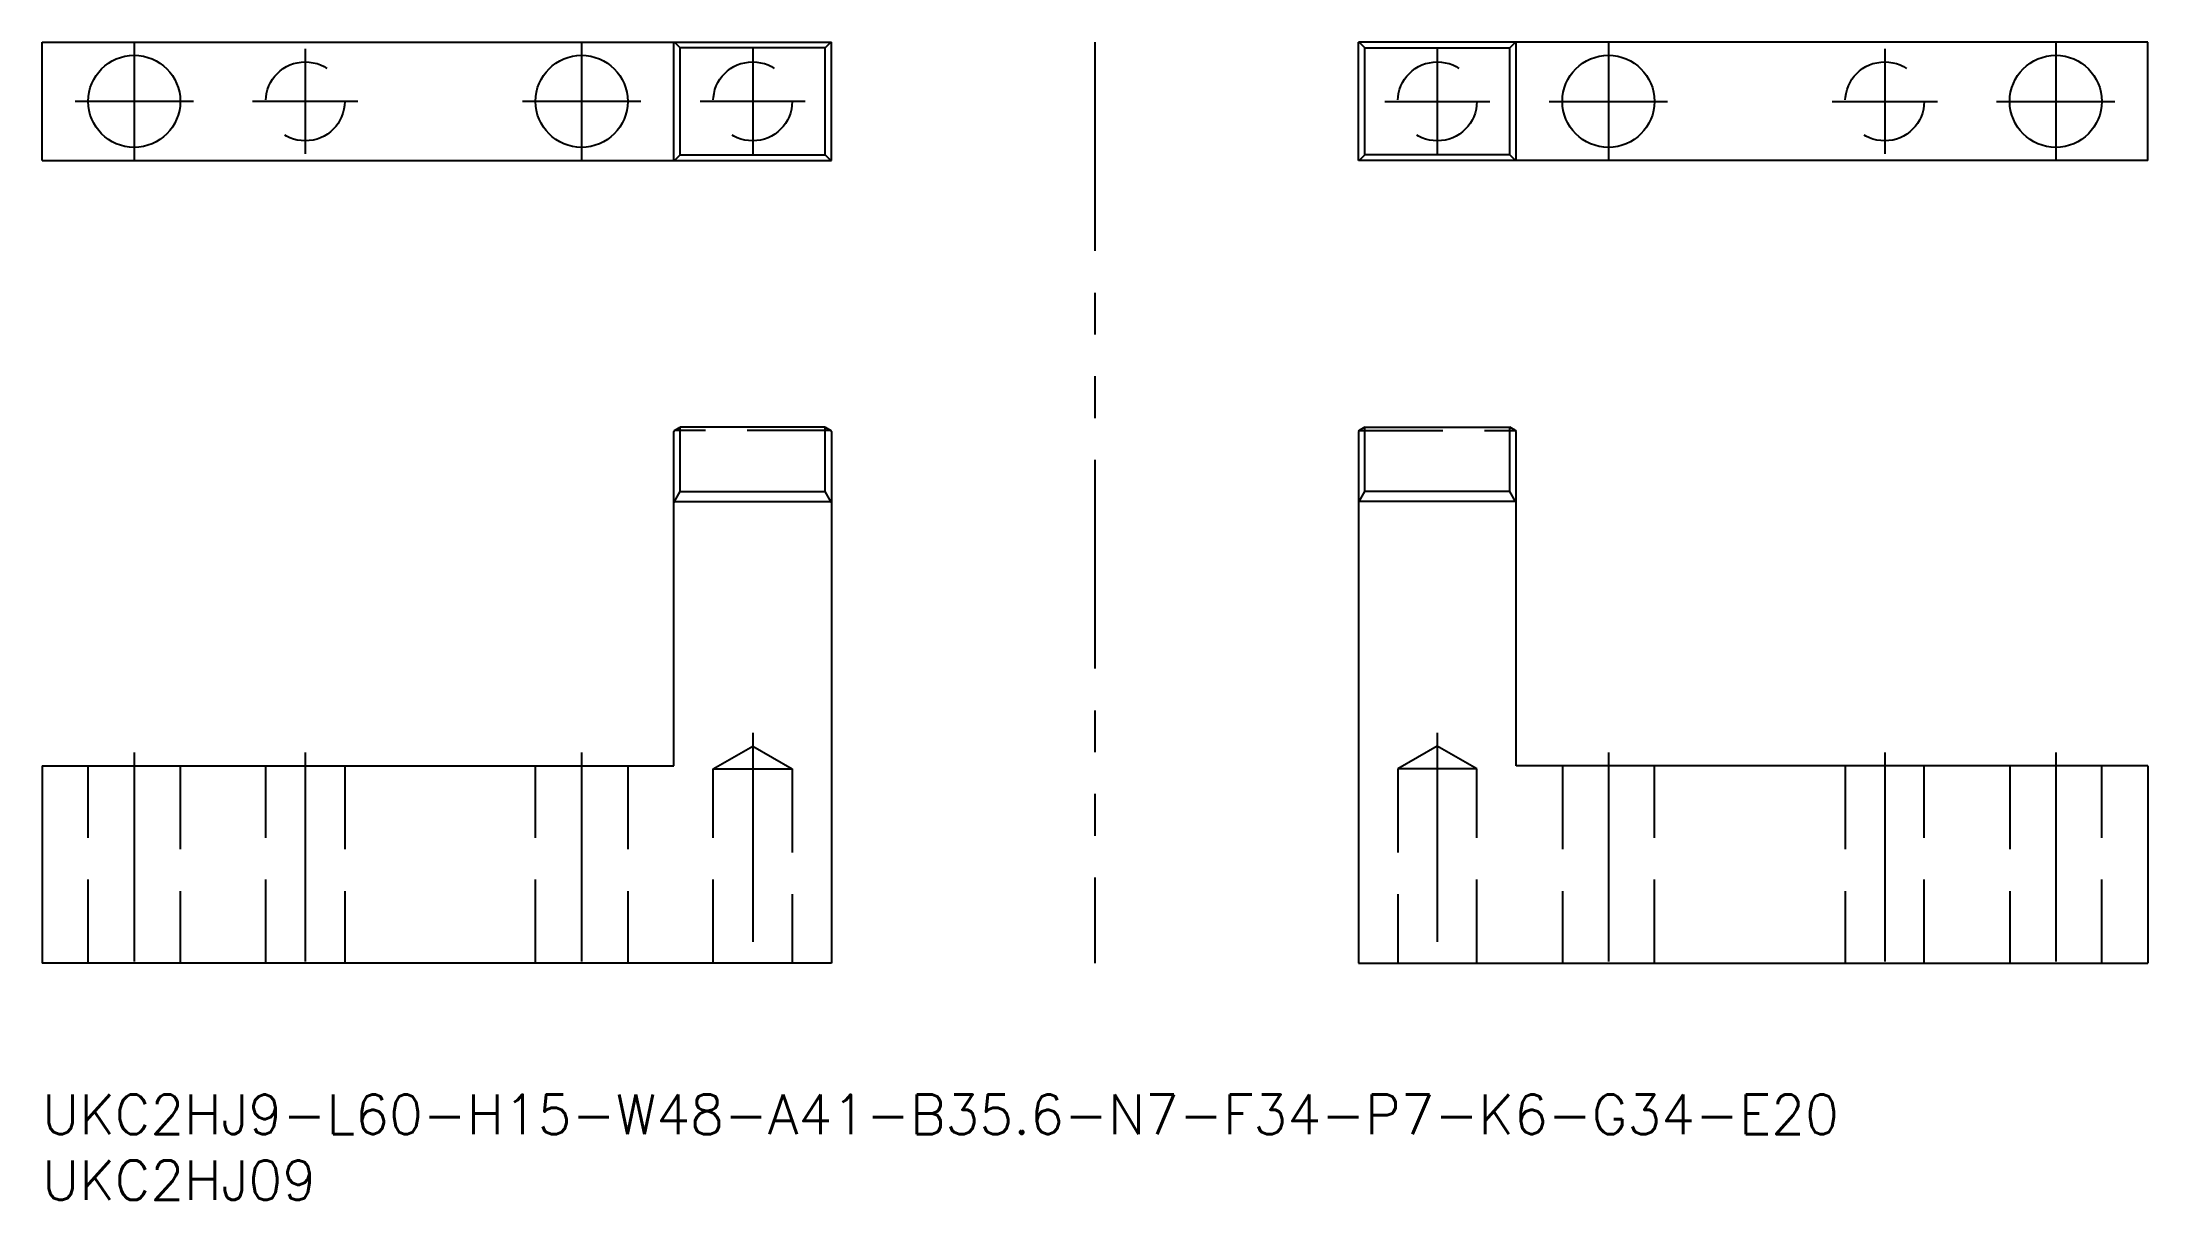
# Model space of a CAD drawing. Extents: x 0 to 160, y -8 to 80.
import ezdxf

# ---------------------------------------------------------------- set-up
doc = ezdxf.new("R2010")
doc.units = 0
doc.header["$LTSCALE"] = 0.5
for name, pattern in [('CENTER', [50.8, 31.75, -6.35, 6.35, -6.35]), ('DASHED', [19.05, 12.7, -6.35]), ('PHANTOM', [63.5, 31.75, -6.35, 6.35, -6.35, 6.35, -6.35])]:
    doc.linetypes.add(name, pattern=pattern)
for name, color, linetype in [('MSM_CENTER', 1, 'CENTER'), ('MSM_CONTINUOUS', 7, 'CONTINUOUS'), ('MSM_DASHED', 4, 'DASHED'), ('MSM_IMAGINARY', 6, 'PHANTOM'), ('MSM_PART_NUMBER', 7, 'CONTINUOUS')]:
    doc.layers.add(name, color=color, linetype=linetype)
doc.styles.get("Standard").update_dxf_attribs({"font": 'txt.shx', "height": 1, "bigfont": 'bigfont.shx'})

# ---------------------------------------------------------------- blocks, each defined once
blk = doc.blocks.new('*U44')
at = {"layer": 'MSM_PART_NUMBER'}
blk.add_text('UKC2HJ9-L60-H15-W48-A41-B35.6-N7-F34-P7-K6-G34-E20', height=3, dxfattribs=at).set_placement((0, -3))
blk = doc.blocks.new('*U45')
at = {"layer": 'MSM_PART_NUMBER'}
blk.add_text('UKC2HJ09', height=3, dxfattribs=at).set_placement((0, -8))

msp = doc.modelspace()

# ---------------------------------------------------------------- linework, layer by layer
at = {"layer": 'MSM_CENTER'}
for p, q in [((7, 80.01), (7, 71.01)), ((20, 79.51), (20, 71.51)), ((41, 80.01), (41, 71.01)), ((54, 79.51), (54, 71.51)), ((106.03, 79.51), (106.03, 71.51)), ((119.03, 80.01), (119.03, 71.01)), ((140.03, 79.51), (140.03, 71.51)), ((153.03, 80.01), (153.03, 71.01)), ((11.5, 75.51), (2.5, 75.51)), ((24, 75.51), (16, 75.51)), ((45.5, 75.51), (36.5, 75.51)), ((58, 75.51), (50, 75.51)), ((102.03, 75.51), (110.03, 75.51)), ((114.53, 75.51), (123.53, 75.51)), ((136.03, 75.51), (144.03, 75.51)), ((148.53, 75.51), (157.53, 75.51)), ((54, 27.5), (54, 9)), ((106.03, 27.5), (106.03, 9)), ((7, 26), (7, 9)), ((20, 26), (20, 9)), ((41, 26), (41, 9)), ((119.03, 26), (119.03, 9)), ((140.03, 26), (140.03, 9)), ((153.03, 26), (153.03, 9))]:
    msp.add_line(p, q, dxfattribs=at)
at = {"layer": 'MSM_CONTINUOUS'}
for p, q in [((0, 80.01), (60, 80.01)), ((0, 71.01), (0, 80.01)), ((48, 71.01), (48, 80.01)), ((48.07, 80.01), (48.5, 79.58)), ((48.5, 71.44), (48.5, 79.58)), ((59.5, 79.58), (48.5, 79.58)), ((59.5, 79.58), (59.93, 80.01)), ((59.5, 71.44), (59.5, 79.58)), ((60, 71.01), (60, 80.01)), ((160.03, 80.01), (100.03, 80.01)), ((100.03, 71.01), (100.03, 80.01)), ((100.53, 79.58), (100.1, 80.01)), ((100.53, 79.58), (111.53, 79.58)), ((100.53, 71.44), (100.53, 79.58)), ((111.96, 80.01), (111.53, 79.58)), ((111.53, 71.44), (111.53, 79.58)), ((112.03, 71.01), (112.03, 80.01)), ((160.03, 71.01), (160.03, 80.01)), ((0, 71.01), (60, 71.01)), ((48.07, 71.01), (48.5, 71.44)), ((48.5, 71.44), (59.5, 71.44)), ((59.93, 71.01), (59.5, 71.44)), ((160.03, 71.01), (100.03, 71.01)), ((100.1, 71.01), (100.53, 71.44)), ((111.53, 71.44), (100.53, 71.44)), ((111.96, 71.01), (111.53, 71.44)), ((48, 50.42), (48.07, 50.5)), ((48, 25), (48, 50.42)), ((48.07, 50.5), (48.5, 50.74)), ((59.5, 50.74), (48.5, 50.74)), ((48.5, 45.86), (48.5, 50.74)), ((59.5, 45.86), (59.5, 50.74)), ((59.5, 50.74), (59.93, 50.5)), ((59.93, 50.5), (60, 50.42)), ((60, 50.42), (60, 10)), ((100.1, 50.5), (100.03, 50.42)), ((100.03, 50.42), (100.03, 10)), ((100.53, 50.74), (100.1, 50.5)), ((100.53, 50.74), (111.53, 50.74)), ((100.53, 45.86), (100.53, 50.74)), ((111.96, 50.5), (111.53, 50.74)), ((111.53, 45.86), (111.53, 50.74)), ((112.03, 50.42), (111.96, 50.5)), ((112.03, 25), (112.03, 50.42)), ((48, 45.02), (48.07, 45.1)), ((48.07, 45.1), (48.5, 45.86)), ((48.07, 45.1), (59.93, 45.1)), ((48.5, 45.86), (59.5, 45.86)), ((59.93, 45.1), (59.5, 45.86)), ((59.93, 45.1), (60, 45.02)), ((100.1, 45.1), (100.03, 45.02)), ((100.1, 45.1), (100.53, 45.86)), ((111.96, 45.1), (100.1, 45.1)), ((111.53, 45.86), (100.53, 45.86)), ((111.96, 45.1), (111.53, 45.86)), ((112.03, 45.02), (111.96, 45.1)), ((0, 25), (48, 25)), ((0, 25), (0, 10)), ((160.03, 25), (112.03, 25)), ((160.03, 25), (160.03, 10)), ((60, 10), (0, 10)), ((100.03, 10), (160.03, 10))]:
    msp.add_line(p, q, dxfattribs=at)
for centre in [(7, 75.51), (41, 75.51), (119.03, 75.51), (153.03, 75.51)]:
    msp.add_circle(centre, 3.5, dxfattribs=at)
at = {"layer": 'MSM_DASHED'}
for p, q in [((59.93, 50.5), (48.07, 50.5)), ((100.1, 50.5), (111.96, 50.5)), ((51, 24.77), (54, 26.5)), ((54, 26.5), (57, 24.77)), ((106.03, 26.5), (103.03, 24.77)), ((109.03, 24.77), (106.03, 26.5)), ((3.5, 10), (3.5, 25)), ((10.5, 25), (10.5, 10)), ((17, 10), (17, 25)), ((23, 25), (23, 10)), ((37.5, 10), (37.5, 25)), ((44.5, 25), (44.5, 10)), ((51, 24.77), (57, 24.77)), ((51, 10), (51, 24.77)), ((57, 24.77), (57, 10)), ((109.03, 24.77), (103.03, 24.77)), ((103.03, 24.77), (103.03, 10)), ((109.03, 10), (109.03, 24.77)), ((115.53, 25), (115.53, 10)), ((122.53, 10), (122.53, 25)), ((137.03, 25), (137.03, 10)), ((143.03, 10), (143.03, 25)), ((149.53, 25), (149.53, 10)), ((156.53, 10), (156.53, 25))]:
    msp.add_line(p, q, dxfattribs=at)
for centre in [(20, 75.51), (54, 75.51), (106.03, 75.51), (140.03, 75.51)]:
    msp.add_circle(centre, 3, dxfattribs=at)
at = {"layer": 'MSM_IMAGINARY'}
msp.add_line((80.01, 80.01), (80.01, 10), dxfattribs=at)

# ---------------------------------------------------------------- block references
at = {"layer": 'MSM_CONTINUOUS'}
for name in ['*U44', '*U45']:
    msp.add_blockref(name, (0, 0), dxfattribs=at)

doc.saveas('drawing.dxf')
